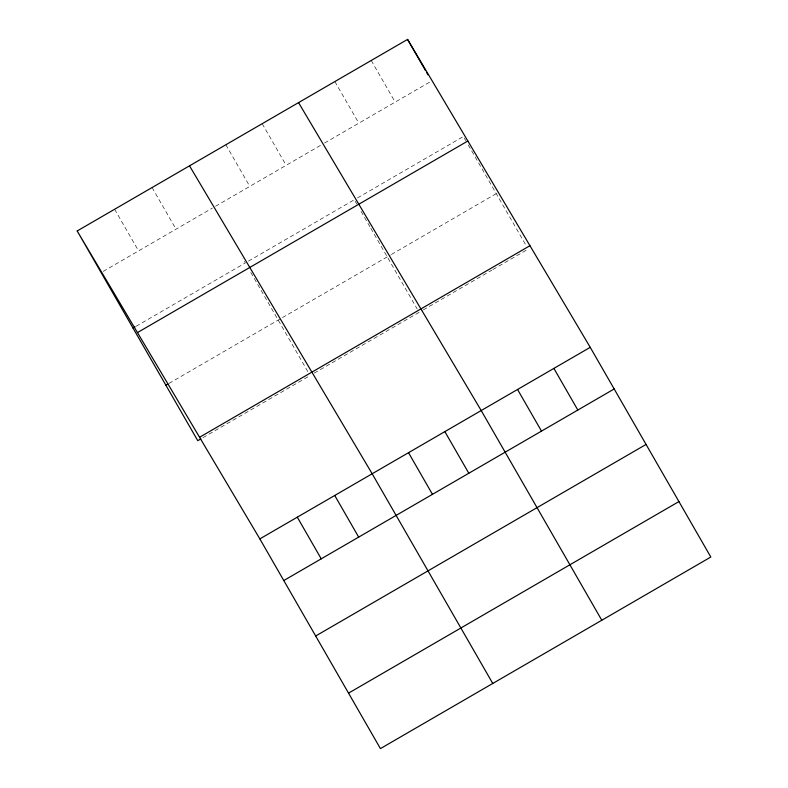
<?xml version="1.0" encoding="UTF-8"?>
<svg xmlns="http://www.w3.org/2000/svg" width="788" height="788" viewBox="0 0 788 788"><rect width="100%" height="100%" fill="white"/><g stroke="black" fill="none" stroke-linecap="round" stroke-linejoin="round"><path stroke-width="0.59" stroke-dasharray="3.94 2.96" d="M103.208 271.397L212.415 208.081M215.538 206.269L321.445 144.854M324.558 143.052L430.475 81.647M136.137 326.262L245.344 262.936L242.891 258.671M248.466 261.133L354.373 199.719L356.806 203.954M357.496 197.916L463.403 136.501L465.836 140.737M168.996 383.401L390.346 255.056M391.39 254.455L496.263 193.641M202.969 437.655L310.098 375.541M314.254 373.128L422.24 310.511M423.284 309.911L491.81 270.176M492.855 269.575L528.157 249.107M468.269 144.962L525.704 244.841M371.227 60.469L395.172 102.115M334.88 81.548L358.826 123.184M361.071 211.361L370.193 227.23M370.803 228.293L417.285 309.123M262.197 123.686L286.142 165.332M225.851 144.765L249.796 186.401M250.82 272.461L308.256 372.34M152.064 187.544L176.01 229.18M114.624 209.253L138.57 250.899"/><path stroke-width="1.18" d="M77.185 230.963L407.573 39.4L590.232 347.331L710.815 557.037L380.427 748.6L259.843 538.894L77.185 230.963L197.768 440.669L200.891 438.867M133.014 328.064L135.093 326.862M137.457 332.585L467.845 141.013M165.874 385.214L167.952 384.002M199.561 437.281L529.95 245.708M259.843 538.894L590.232 347.331M283.788 580.539L614.177 388.967M315.683 635.995L646.071 444.432M348.542 693.135L678.931 501.572M298.544 102.617L481.202 410.548L601.796 620.255M189.514 165.835L372.172 473.765L492.766 683.472M407.573 39.4L425.53 70.634M426.722 72.713L427.923 74.791M553.895 368.4L577.831 410.046M517.549 389.469L541.494 431.115M444.865 431.617L468.811 473.253M408.519 452.686L432.464 494.332M334.733 495.475L358.678 537.111M297.293 517.184L321.228 558.82"/></g></svg>
